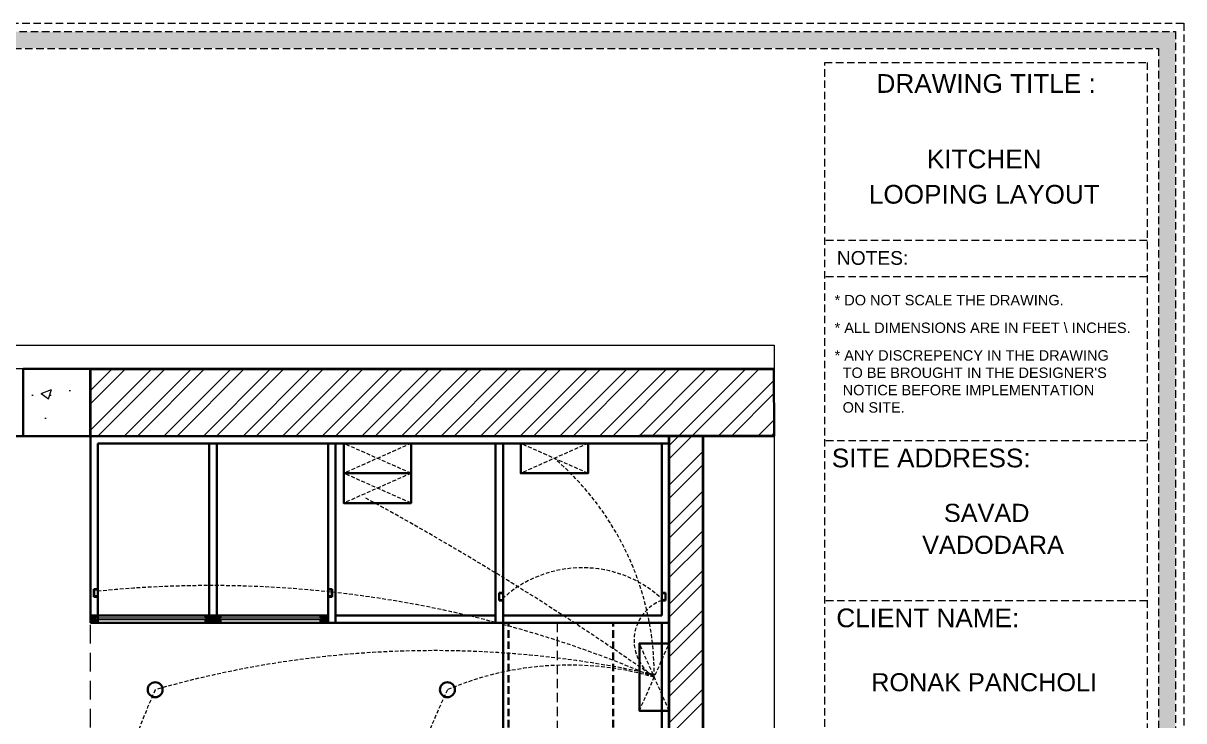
# Model space of a CAD drawing. Header units: millimetres. Extents: x 56222 to 3066687, y -650199 to -121287.
# Drawn here: x 141570.9 to 141726.3, y -185598.1 to -185504.8 of the extents above; entities that cross this region are included whole.
import ezdxf
from ezdxf.enums import TextEntityAlignment as Align

# ---------------------------------------------------------------- set-up
doc = ezdxf.new("R2010")
doc.units = ezdxf.units.MM
doc.header["$MEASUREMENT"] = 0
for name, pattern in [('DASHED', [0.75, 0.5, -0.25]), ('DASHED2', [0.375, 0.25, -0.125]), ('DASHEDX2', [1.5, 1, -0.5]), ('HIDDEN', [0.375, 0.25, -0.125])]:
    doc.linetypes.add(name, pattern=pattern)
doc.layers.add('AR HATCH-7', color=7, linetype='Continuous')
for name, color, linetype, lineweight in [('COLUMN', 1, 'Continuous', 30), ('Dimension', 10, 'DASHEDX2', 20), ('el', 7, 'Continuous', 20), ('ELEC-wires', 1, 'DASHED2', 13), ('FIRST FLOOR ( DW_RAIL )', 7, 'Continuous', 9), ('FURNITURE', 32, 'Continuous', 9), ('furniture dimensions', 1, 'DASHED', 0), ('FURNITURE-1', 252, 'Continuous', 13), ('GROUND FLOOR', 7, 'Continuous', 9), ('Labelling', 1, 'Continuous', 25), ('NAME PLATE', 7, 'Continuous', 25)]:
    doc.layers.add(name, color=color, linetype=linetype, lineweight=lineweight)
doc.layers.add('hatch', color=250, linetype='Continuous', lineweight=9, transparency=0.5)
doc.styles.add('Arial', font='arial.ttf')
pattern_1 = [(45, (1359.917, -1487.661), (-2.65165043, 2.65165043), []), (45, (1361.685, -1487.661), (-2.65165043, 2.65165043), [])]

# ---------------------------------------------------------------- blocks, each defined once
blk = doc.blocks.new('6616')
at = {"color": 242, "linetype": 'DASHED', "true_color": 0xcd2027}
for p, q in [((386784.79, -36915.77), (386775.78, -36911.78)), ((386784.79, -36911.78), (386775.78, -36915.77))]:
    blk.add_line(p, q, dxfattribs=at)
at = {"layer": 'ELEC-wires', "color": 5, "linetype": 'ByBlock', "lineweight": 30, "ltscale": 4}
blk.add_lwpolyline([(386775.78, -36911.78), (386784.79, -36911.78), (386784.79, -36915.77), (386775.78, -36915.77)], close=True, dxfattribs=at)

msp = doc.modelspace()

# ---------------------------------------------------------------- hatches: boundary and pattern name
at = {"lineweight": 5, "ltscale": 4, "true_color": 0xc7c8ca}
h = msp.add_hatch(color=9, dxfattribs=at)
h.dxf.hatch_style = 1
h.paths.add_polyline_path([(141580.34, -185584.03), (141580.34, -185585.03), (141579.87, -185585.03), (141579.87, -185584.03)])
h.paths.add_polyline_path([(141580.87, -185584.03), (141580.87, -185584.41), (141580.62, -185584.41), (141580.62, -185584.65), (141580.87, -185584.65), (141580.87, -185585.03), (141580.34, -185585.03), (141580.34, -185584.03)])
h = msp.add_hatch(color=9, dxfattribs=at)
h.dxf.hatch_style = 1
h.paths.add_polyline_path([(141595.81, -185584.03), (141595.81, -185585.03), (141596.28, -185585.03), (141596.28, -185584.03)])
h.paths.add_polyline_path([(141595.28, -185584.03), (141595.28, -185584.41), (141595.53, -185584.41), (141595.53, -185584.65), (141595.28, -185584.65), (141595.28, -185585.03), (141595.81, -185585.03), (141595.81, -185584.03)])
h = msp.add_hatch(color=9, dxfattribs=at)
h.dxf.hatch_style = 1
h.paths.add_polyline_path([(141596.75, -185584.03), (141596.75, -185585.03), (141596.28, -185585.03), (141596.28, -185584.03)])
h.paths.add_polyline_path([(141597.28, -185584.03), (141597.28, -185584.41), (141597.03, -185584.41), (141597.03, -185584.65), (141597.28, -185584.65), (141597.28, -185585.03), (141596.75, -185585.03), (141596.75, -185584.03)])
h = msp.add_hatch(color=9, dxfattribs=at)
h.dxf.hatch_style = 1
h.paths.add_polyline_path([(141611.22, -185584.03), (141611.22, -185585.03), (141611.69, -185585.03), (141611.69, -185584.03)])
h.paths.add_polyline_path([(141610.69, -185584.03), (141610.69, -185584.41), (141610.94, -185584.41), (141610.94, -185584.65), (141610.69, -185584.65), (141610.69, -185585.03), (141611.22, -185585.03), (141611.22, -185584.03)])
at = {"layer": 'AR HATCH-7', "lineweight": 18, "true_color": 0x939598, "transparency": 33554610}
h = msp.add_hatch(dxfattribs=at)
h.set_pattern_fill('ANSI32', color=252, scale=10)
h.set_pattern_definition(pattern_1)
h.paths.add_polyline_path([(141534.87, -185551.03), (141483.37, -185551.03), (141483.37, -185560.03), (141534.87, -185560.03)])
h.paths.add_polyline_path([(141450.37, -185551.03), (141425.37, -185551.03), (141425.37, -185560.03), (141450.37, -185560.03)])
h.paths.add_polyline_path([(141425.37, -185566.03), (141416.37, -185566.03), (141416.37, -185588.53), (141425.37, -185588.53), (141425.37, -185576.53)])
h.paths.add_polyline_path([(141425.37, -185660.53), (141416.37, -185660.53), (141416.37, -185678.53), (141425.37, -185678.53)])
h.paths.add_polyline_path([(141458.37, -185642.86), (141458.37, -185633.23), (141451.9, -185633.23), (141451.9, -185642.86)], flags=9)
h.paths.add_polyline_path([(141531.59, -185684.81), (141545.48, -185684.81), (141545.48, -185672.59), (141531.59, -185672.59)], flags=9)
h.paths.add_polyline_path([(141458.58, -185685.96), (141469.41, -185685.96), (141469.41, -185678.91), (141458.58, -185678.91)], flags=9)
h.paths.add_polyline_path([(141457.02, -185659.81), (141476.82, -185659.81), (141476.82, -185647.63), (141457.02, -185647.63)], flags=9)
h.paths.add_polyline_path([(141504.07, -185636.46), (141509.19, -185636.46), (141509.19, -185629.11), (141504.07, -185629.11)], flags=9)
h.paths.add_polyline_path([(141511.79, -185628.54), (141516.9, -185628.54), (141516.9, -185621.19), (141511.79, -185621.19)], flags=9)
h.paths.add_polyline_path([(141520.42, -185636.77), (141525.8, -185636.77), (141525.8, -185629.42), (141520.42, -185629.42)], flags=9)
h.paths.add_polyline_path([(141511.64, -185644.49), (141517.03, -185644.49), (141517.03, -185637.14), (141511.64, -185637.14)], flags=9)
h.paths.add_polyline_path([(141494.93, -185668.11), (141534.28, -185668.11), (141534.28, -185653.04), (141494.93, -185653.04)], flags=9)
h.paths.add_polyline_path([(141671.21, -185577.36), (141671.21, -185567.72), (141664.73, -185567.72), (141664.73, -185577.36)], flags=9)
h.paths.add_polyline_path([(141671.17, -185602.08), (141671.17, -185590.13), (141664.69, -185590.13), (141664.69, -185602.08)], flags=9)
h.paths.add_polyline_path([(141671.17, -185623.75), (141671.17, -185611.8), (141664.69, -185611.8), (141664.69, -185623.75)], flags=9)
h.paths.add_polyline_path([(141671.17, -185645.41), (141671.17, -185633.46), (141664.69, -185633.46), (141664.69, -185645.41)], flags=9)
h.paths.add_polyline_path([(141671.17, -185674.37), (141671.17, -185664.73), (141664.69, -185664.73), (141664.69, -185674.37)], flags=9)
h.paths.add_polyline_path([(141613.73, -185645.68), (141633.54, -185645.68), (141633.54, -185633.5), (141613.73, -185633.5)], flags=9)
h.paths.add_polyline_path([(141612.95, -185674.22), (141627.87, -185674.22), (141627.87, -185667.17), (141612.95, -185667.17)], flags=9)
h = msp.add_hatch(dxfattribs=at)
h.set_pattern_fill('ANSI32', color=252, scale=10)
h.set_pattern_definition(pattern_1)
h.paths.add_polyline_path([(141671.37, -185551.03), (141579.87, -185551.03), (141579.87, -185560.03), (141653.37, -185560.03), (141671.44, -185560.03)])
h.paths.add_polyline_path([(141661.87, -185560.03), (141657.37, -185560.03), (141657.37, -185689.03), (141661.87, -185689.03)])
h.paths.add_polyline_path([(141671.44, -185689.03), (141633.37, -185689.03), (141633.37, -185693.53), (141671.44, -185693.58)])
at = {"layer": 'Dimension', "true_color": 0xd39e00}
h = msp.add_hatch(color=42, dxfattribs=at)
h.paths.add_polyline_path([(141403.87, -185505.9), (141403.87, -185732.05), (141725.16, -185732.05), (141725.16, -185505.9)])
h.paths.add_polyline_path([(141406.12, -185508.15), (141722.9, -185508.15), (141722.9, -185729.79), (141406.12, -185729.79)], flags=16)
at = {"layer": 'FURNITURE-1', "lineweight": 18, "true_color": 0xc7c8ca, "transparency": 33554610}
h = msp.add_hatch(dxfattribs=at)
h.set_pattern_fill('AR-CONC', color=9, scale=2)
h.set_pattern_definition([(50, (1359.917, -1487.661), (14.34520365, -1.2550427), [1.5, -16.5]), (355, (1359.917, -1487.661), (-2.7750267, 15.0438427), [1.2, -13.2]), (100.4514445, (1361.113, -1487.765), (11.5701769, 13.7887998), [1.2748038, -14.0228422]), (46.1842, (1359.917, -1483.66), (21.3448266, -3.3103856), [2.25, -24.75]), (96.635635, (1361.696, -1483.937), (18.693239, 19.482372), [1.9122068, -21.0342752]), (351.184164, (1359.917, -1483.66), (18.693239, 19.482372), [1.8, -19.8]), (21, (1361.917, -1484.661), (11.93814104, -8.0523778), [1.5, -16.5]), (326, (1361.917, -1484.661), (4.8663066, 14.5030009), [1.2, -13.2]), (71.451445, (1362.912, -1485.332), (16.8044475, 6.45062306), [1.2748038, -14.0228422]), (37.5, (1359.917, -1487.661), (0.24319711, 6.65787708), [0, -13.04, 0, -13.4, 0, -13.25]), (7.5, (1359.917, -1487.661), (5.26139075, 7.88823424), [0, -7.64, 0, -12.74, 0, -5.05]), (327.5, (1355.457, -1487.661), (10.67644872, -0.45109743), [0, -5, 0, -15.6, 0, -20.7]), (317.5, (1353.457, -1487.661), (11.6637234, 2.00209965), [0, -6.5, 0, -10.36, 0, -14.7])])
h.paths.add_polyline_path([(141579.87, -185551.03), (141570.87, -185551.03), (141570.87, -185554.03), (141570.87, -185560.03), (141579.87, -185560.03)])
h.paths.add_polyline_path([(141425.37, -185551.03), (141416.37, -185551.03), (141416.37, -185566.03), (141425.37, -185566.03)])
h.paths.add_polyline_path([(141425.37, -185678.53), (141416.37, -185678.53), (141416.37, -185693.53), (141425.37, -185693.53)])

# ---------------------------------------------------------------- linework, layer by layer
at = {"layer": 'COLUMN', "elevation": 0.36}
msp.add_lwpolyline([(141570.87, -185551.03), (141579.87, -185551.03), (141579.87, -185560.03), (141570.87, -185560.03)], close=True, dxfattribs=at)
msp.add_lwpolyline([(141671.44, -185560.03), (141671.44, -185560.03), (141671.37, -185551.03), (141671.44, -185551.03)], dxfattribs=at)
at = {"layer": 'Dimension', "color": 42, "true_color": 0xd39e00}
for p, q in [((141721.37, -185533.87, 0.48), (141678.2, -185533.87, 0.48)), ((141721.37, -185538.73, 0.48), (141678.2, -185538.73, 0.48)), ((141721.37, -185560.67, 0.48), (141678.2, -185560.67, 0.48)), ((141721.37, -185582.07, 0.48), (141678.2, -185582.07, 0.48))]:
    msp.add_line(p, q, dxfattribs=at)
at = {"layer": 'Dimension', "color": 42, "true_color": 0xd39e00, "elevation": 0.48}
for points in [[(141402.74, -185504.77), (141726.28, -185504.77), (141726.28, -185733.17), (141402.74, -185733.17)], [(141403.87, -185505.9), (141725.16, -185505.9), (141725.16, -185732.05), (141403.87, -185732.05)], [(141406.12, -185508.15), (141722.9, -185508.15), (141722.9, -185729.79), (141406.12, -185729.79)], [(141678.2, -185727.94), (141678.2, -185510.01), (141721.37, -185510.01), (141721.37, -185727.94)]]:
    msp.add_lwpolyline(points, close=True, dxfattribs=at)
at = {"layer": 'FIRST FLOOR ( DW_RAIL )', "lineweight": 0, "elevation": 0.36}
msp.add_lwpolyline([(141411.87, -185547.88), (141671.44, -185547.88), (141671.44, -185704.05), (141411.87, -185704.05)], close=True, dxfattribs=at)
at = {"layer": 'FURNITURE', "color": 9, "lineweight": 30, "true_color": 0xc7c8ca}
for p, q in [((141657.37, -185560.03, 0.36), (141579.87, -185560.03, 0.36)), ((141579.87, -185560.03, 0.36), (141579.87, -185585.03, 0.36)), ((141657.37, -185560.03, 0.36), (141657.37, -185585.03, 0.36)), ((141657.37, -185561.03, 0.36), (141580.87, -185561.03, 0.36)), ((141580.87, -185561.03, 0.36), (141580.87, -185585.03, 0.36)), ((141595.78, -185584.03, 0.36), (141595.78, -185561.03, 0.36)), ((141596.78, -185584.03, 0.36), (141596.78, -185561.03, 0.36)), ((141611.69, -185561.03, 0.36), (141611.69, -185585.03, 0.36)), ((141612.69, -185561.03, 0.36), (141612.69, -185585.03, 0.36)), ((141634.12, -185585.03, 0.36), (141634.12, -185561.03, 0.36)), ((141635.12, -185585.03, 0.36), (141635.12, -185561.03, 0.36)), ((141656.37, -185561.03, 0.36), (141656.37, -185584.03, 0.36)), ((141580.34, -185580.53, 0.36), (141580.34, -185581.53, 0.36)), ((141580.34, -185580.53, 0.36), (141580.87, -185580.53, 0.36)), ((141580.34, -185581.53, 0.36), (141580.87, -185581.53, 0.36)), ((141580.87, -185581.48, 0.36), (141580.87, -185580.57, 0.36)), ((141612.22, -185580.53, 0.36), (141611.69, -185580.53, 0.36)), ((141611.69, -185581.48, 0.36), (141611.69, -185580.57, 0.36)), ((141612.22, -185581.53, 0.36), (141611.69, -185581.53, 0.36)), ((141612.22, -185580.53, 0.36), (141612.22, -185581.53, 0.36)), ((141634.59, -185581.02, 0.36), (141634.59, -185582.02, 0.36)), ((141634.59, -185581.02, 0.36), (141635.12, -185581.02, 0.36)), ((141634.59, -185582.02, 0.36), (141635.12, -185582.02, 0.36)), ((141635.12, -185581.98, 0.36), (141635.12, -185581.07, 0.36)), ((141656.9, -185581.02, 0.36), (141656.37, -185581.02, 0.36)), ((141656.37, -185581.98, 0.36), (141656.37, -185581.07, 0.36)), ((141656.9, -185582.02, 0.36), (141656.37, -185582.02, 0.36)), ((141656.9, -185581.02, 0.36), (141656.9, -185582.02, 0.36)), ((141580.87, -185584.03, 0.36), (141579.87, -185584.03, 0.36)), ((141611.69, -185584.03, 0.36), (141579.87, -185584.03, 0.36)), ((141606.87, -185585.03, 0.36), (141579.87, -185585.03, 0.36)), ((141611.69, -185585.03, 0.36), (141579.87, -185585.03, 0.36)), ((141580.87, -185584.03, 0.36), (141611.69, -185584.03, 0.36)), ((141606.87, -185584.03, 0.36), (141580.87, -185584.03, 0.36)), ((141581.87, -185584.03, 0.36), (141581.87, -185584.03, 0.36)), ((141595.78, -185584.03, 0.36), (141596.78, -185584.03, 0.36)), ((141604.37, -185585.03, 0.36), (141657.37, -185585.03, 0.36)), ((141612.69, -185584.03, 0.36), (141634.12, -185584.03, 0.36)), ((141634.12, -185584.03, 0.36), (141633.37, -185584.03, 0.36)), ((141635.12, -185584.03, 0.36), (141656.37, -185584.03, 0.36)), ((141635.12, -185689.03, 0.36), (141635.12, -185585.03, 0.36)), ((141656.37, -185585.03, 0.36), (141656.37, -185650.02, 0.36)), ((141657.37, -185584.03, 0.36), (141657.37, -185585.03, 0.36)), ((141657.37, -185585.03, 0.36), (141657.37, -185650.02, 0.36))]:
    msp.add_line(p, q, dxfattribs=at)
at = {"layer": 'FURNITURE', "color": 3, "lineweight": 30}
for p, q in [((141580.37, -185580.57, 0.36), (141580.37, -185581.48, 0.36)), ((141580.87, -185580.57, 0.36), (141580.37, -185580.57, 0.36)), ((141580.37, -185581.48, 0.36), (141580.87, -185581.48, 0.36)), ((141611.69, -185580.57, 0.36), (141612.19, -185580.57, 0.36)), ((141612.19, -185581.48, 0.36), (141611.69, -185581.48, 0.36)), ((141612.19, -185580.57, 0.36), (141612.19, -185581.48, 0.36)), ((141634.62, -185581.07, 0.36), (141634.62, -185581.98, 0.36)), ((141635.12, -185581.07, 0.36), (141634.62, -185581.07, 0.36)), ((141634.62, -185581.98, 0.36), (141635.12, -185581.98, 0.36)), ((141656.37, -185581.07, 0.36), (141656.87, -185581.07, 0.36)), ((141656.87, -185581.98, 0.36), (141656.37, -185581.98, 0.36)), ((141656.87, -185581.07, 0.36), (141656.87, -185581.98, 0.36))]:
    msp.add_line(p, q, dxfattribs=at)
at = {"layer": 'FURNITURE', "color": 9, "linetype": 'ByBlock', "lineweight": 30, "true_color": 0xc7c8ca}
for p, q in [((141580.87, -185584.03, 0.36), (141579.87, -185584.03, 0.36)), ((141579.87, -185584.03, 0.36), (141579.87, -185585.03, 0.36)), ((141579.87, -185585.03, 0.36), (141580.87, -185585.03, 0.36)), ((141580.87, -185584.41, 0.36), (141580.87, -185584.03, 0.36)), ((141580.87, -185585.03, 0.36), (141580.87, -185584.65, 0.36)), ((141595.28, -185584.41, 0.36), (141595.28, -185584.03, 0.36)), ((141595.28, -185584.03, 0.36), (141596.28, -185584.03, 0.36)), ((141595.53, -185584.41, 0.36), (141595.28, -185584.41, 0.36)), ((141595.28, -185584.65, 0.36), (141595.53, -185584.65, 0.36)), ((141595.28, -185585.03, 0.36), (141595.28, -185584.65, 0.36)), ((141596.28, -185585.03, 0.36), (141595.28, -185585.03, 0.36)), ((141595.53, -185584.65, 0.36), (141595.53, -185584.41, 0.36)), ((141596.28, -185584.03, 0.36), (141596.28, -185585.03, 0.36)), ((141597.28, -185584.03, 0.36), (141596.28, -185584.03, 0.36)), ((141596.28, -185584.03, 0.36), (141596.28, -185585.03, 0.36)), ((141596.28, -185585.03, 0.36), (141597.28, -185585.03, 0.36)), ((141597.03, -185584.65, 0.36), (141597.03, -185584.41, 0.36)), ((141597.03, -185584.41, 0.36), (141597.28, -185584.41, 0.36)), ((141597.28, -185584.65, 0.36), (141597.03, -185584.65, 0.36)), ((141597.28, -185584.41, 0.36), (141597.28, -185584.03, 0.36)), ((141597.28, -185585.03, 0.36), (141597.28, -185584.65, 0.36)), ((141610.69, -185584.41, 0.36), (141610.69, -185584.03, 0.36)), ((141610.69, -185584.03, 0.36), (141611.69, -185584.03, 0.36)), ((141610.94, -185584.41, 0.36), (141610.69, -185584.41, 0.36)), ((141610.69, -185584.65, 0.36), (141610.94, -185584.65, 0.36)), ((141610.69, -185585.03, 0.36), (141610.69, -185584.65, 0.36)), ((141611.69, -185585.03, 0.36), (141610.69, -185585.03, 0.36)), ((141610.94, -185584.65, 0.36), (141610.94, -185584.41, 0.36)), ((141611.69, -185584.03, 0.36), (141611.69, -185585.03, 0.36))]:
    msp.add_line(p, q, dxfattribs=at)
at = {"layer": 'FURNITURE', "color": 9, "lineweight": 25, "true_color": 0xc7c8ca}
for p, q in [((141633.37, -185584.03, 0.36), (141634.12, -185584.03, 0.36)), ((141635.12, -185584.03, 0.36), (141656.37, -185584.03, 0.36))]:
    msp.add_line(p, q, dxfattribs=at)
at = {"layer": 'FURNITURE', "color": 3, "linetype": 'DASHEDX2', "lineweight": 30}
for p, q in [((141635.87, -185650.02, 0.36), (141635.87, -185585.03, 0.36)), ((141649.87, -185650.02, 0.36), (141649.87, -185585.03, 0.36))]:
    msp.add_line(p, q, dxfattribs=at)
at = {"layer": 'FURNITURE', "color": 9, "linetype": 'HIDDEN', "lineweight": 18, "ltscale": 5, "true_color": 0xc7c8ca}
msp.add_line((141642.37, -185585.03, 0.36), (141642.37, -185650.02, 0.36), dxfattribs=at)
at = {"layer": 'FURNITURE', "color": 240, "lineweight": 30, "true_color": 0xed1f24, "transparency": 33554687}
for centre in [(141588.54, -185593.98, 0.4), (141627.68, -185593.98, 0.36)]:
    msp.add_circle(centre, 1, dxfattribs=at)
at = {"layer": 'furniture dimensions', "color": 4, "linetype": 'ByBlock'}
for p, q in [((141610.94, -185584.41, 0.36), (141580.62, -185584.41, 0.36)), ((141610.94, -185584.65, 0.36), (141580.62, -185584.65, 0.36))]:
    msp.add_line(p, q, dxfattribs=at)
at = {"layer": 'furniture dimensions', "linetype": 'ByBlock'}
msp.add_line((141657.37, -185584.03, 0.36), (141657.37, -185585.03, 0.36), dxfattribs=at)
msp.add_line((141657.37, -185584.03, 0.36), (141657.37, -185585.03, 0.36), dxfattribs=at)
at = {"layer": 'furniture dimensions', "color": 9, "linetype": 'Continuous', "lineweight": 30, "true_color": 0xc7c8ca, "transparency": 33554687, "elevation": 0.36}
msp.add_lwpolyline([(141657.37, -185689.03), (141425.37, -185689.03), (141425.37, -185689.03), (141425.37, -185560.03), (141657.37, -185560.03), (141657.37, -185689.03)], dxfattribs=at)
at = {"layer": 'furniture dimensions', "lineweight": 0, "transparency": 33554687}
for centre, radius, start, end in [((141617.36, -185591.97, 0.36), 38.01, 359.5021, 49.604), ((141428.66, -185914.74, 0.36), 394.17, 54.8881, 61.5201), ((141645.72, -185593.5, 0.36), 15.84, 46.4574, 133.2816), ((141595.92, -185730.33, 0.36), 150.29, 66.698, 95.749), ((141658.42, -185587.41, 0.36), 5.76, 110.7129, 238.0915), ((141625.94, -185724.9, 0.4), 136.15, 77.5135, 105.943), ((141643.9, -185632.17, 0.36), 41.49, 73.9505, 113.0181), ((141676.03, -185633.01, 0.43), 95.8, 155.9634, 204.0366), ((141711.51, -185634.09, 0.29), 92.93, 154.4351, 204.0966)]:
    msp.add_arc(centre, radius, start, end, dxfattribs=at)
at = {"layer": 'GROUND FLOOR'}
for p, q in [((141671.44, -185551.03, 0.36), (141416.37, -185551.03, 0.36)), ((141570.87, -185551.03, 0.36), (141570.87, -185560.03, 0.36)), ((141579.87, -185551.03, 0.36), (141579.87, -185560.03, 0.36)), ((141653.37, -185560.03, 0.36), (141570.87, -185560.03, 0.36)), ((141671.44, -185560.03, 0.36), (141657.87, -185560.03, 0.36))]:
    msp.add_line(p, q, dxfattribs=at)
at = {"layer": 'hatch', "lineweight": 35, "transparency": 33554687}
for p, q in [((141579.87, -185551.03, 0.36), (141671.44, -185551.03, 0.36)), ((141579.87, -185560.03, 0.36), (141579.87, -185551.03, 0.36)), ((141671.44, -185560.03, 0.36), (141653.37, -185560.03, 0.36)), ((141657.37, -185689.03, 0.36), (141657.37, -185560.03, 0.36)), ((141661.87, -185560.03, 0.36), (141661.87, -185689.03, 0.36))]:
    msp.add_line(p, q, dxfattribs=at)
at = {"layer": 'Labelling', "color": 251, "linetype": 'DASHED2', "lineweight": 0, "ltscale": 10, "true_color": 0x636466}
msp.add_line((141579.87, -185704.05, 0.36), (141579.87, -185560.03, 0.36), dxfattribs=at)

# ---------------------------------------------------------------- block references
at = {"layer": 'el', "color": 1, "transparency": 33554687}
for p in [(-245161.98, -148649.24, 0.23), (-245138.29, -148649.24, 0.36), (-245161.98, -148653.23, 0.23)]:
    msp.add_blockref('6616', p, dxfattribs=at)
at = {"layer": 'el', "color": 1, "transparency": 33554687, "rotation": 270}
msp.add_blockref('6616', (178569.15, 201187.99, 0.36), dxfattribs=at)

# ---------------------------------------------------------------- texts
at = {"layer": 'NAME PLATE', "style": 'Arial'}
for s, height, p in [('DRAWING TITLE : ', 2.5046, (141700.3, -185514.09, 0.48)), ('KITCHEN', 2.505, (141699.56, -185524.19, 0.48)), ('LOOPING LAYOUT', 2.5046, (141699.57, -185528.92, 0.48)), ('NOTES:', 1.84, (141684.61, -185537.11, 0.48)), ('SITE ADDRESS:', 2.5046, (141692.46, -185564.22, 0.48)), (' SAVAD ', 2.421, (141699.89, -185571.52, 0.36)), ('VADODARA', 2.421, (141700.74, -185575.8, 0.36)), ('CLIENT NAME:', 2.5046, (141692, -185585.62, 0.48)), ('RONAK PANCHOLI    ', 2.4211, (141701.43, -185594.19, 0.36))]:
    msp.add_text(s, height=height, dxfattribs=at).set_placement(p, align=Align.CENTER)
at = {"layer": 'NAME PLATE', "char_height": 1.3918, "width": 53.7738, "attachment_point": 1, "style": 'Arial'}
for s, insert in [('* DO NOT SCALE THE DRAWING.', (141679.52, -185541.14, 0.48)), ('* ALL DIMENSIONS ARE IN FEET \\\\ INCHES.', (141679.52, -185544.84, 0.48)), ("* ANY DISCREPENCY IN THE DRAWING \\P  TO BE BROUGHT IN THE DESIGNER'S\\P  NOTICE BEFORE IMPLEMENTATION \\P  ON SITE.", (141679.52, -185548.54, 0.48))]:
    msp.add_mtext(s, dxfattribs=dict(at, insert=insert))

doc.saveas('drawing.dxf')
